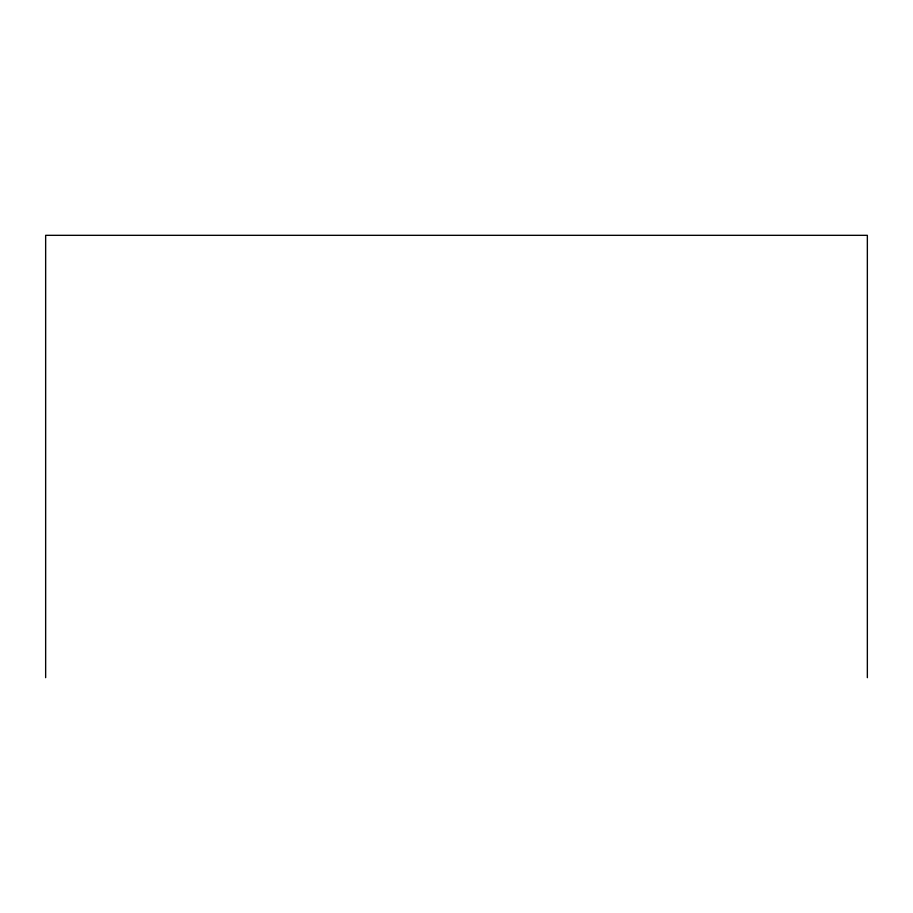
<?xml version="1.0" encoding="UTF-8"?>
<svg xmlns="http://www.w3.org/2000/svg" width="913" height="913" viewBox="0 0 913 913"><rect width="100%" height="100%" fill="white"/><g stroke="black" fill="none" stroke-linecap="round" stroke-linejoin="round"><path stroke-width="1.37" d="M867.35 677.674L867.35 235.326L45.65 235.326L45.65 677.674"/></g></svg>
